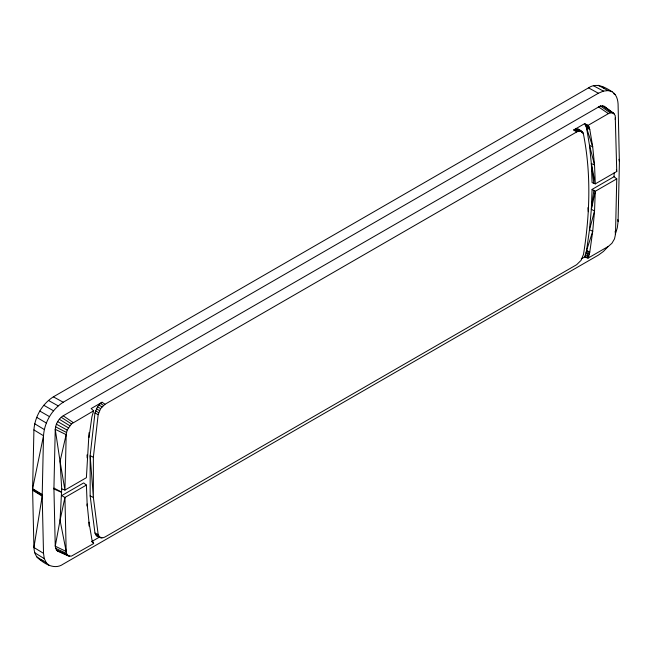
<?xml version="1.0" encoding="UTF-8"?>
<svg xmlns="http://www.w3.org/2000/svg" width="652" height="652" viewBox="0 0 652 652"><rect width="100%" height="100%" fill="white"/><g stroke="black" fill="none" stroke-linecap="round" stroke-linejoin="round"><path stroke-width="0.98" d="M90.155 495.927L90.155 455.666L94.964 413.009L97.49 406.767L100.432 403.409L102.071 402.251L105.029 404.256L576.661 131.965C579.115 130.131 583.132 131.093 583.507 134.426C591.299 173.937 589.873 214.72 583.507 254.321L581.071 260.344L576.661 264.696L105.021 536.995C101.557 539.155 95.95 536.979 94.964 533.034L90.155 495.927L93.366 497.468L98.175 534.526L99.503 537.069L100.612 537.737M576.661 131.965L573.703 129.96L584.624 123.652L586.572 127.882L589.498 145.347L591.34 163.619L592.081 182.625L595.284 183.88L616.751 171.492L615.227 115.583L613.369 113.081L603.939 106.203L600.41 105.934L63.203 415.789C58.639 418.714 55.616 423.922 55.249 429.326L60.057 461.363L61.712 488.829L64.931 490.084L86.398 477.688L89.031 432.692M608.088 246.578L603.402 251.476L598.381 255.128L63.203 564.11C55.29 569.685 46.341 564.876 39.788 559.587C35.64 557.004 34.165 552.122 33.92 547.484L32.6 489.725L33.92 429.921C34.817 416.709 42.193 403.995 53.358 396.84L588.536 87.857C596.384 82.348 605.211 87.262 612.13 91.761C616.336 94.385 617.835 99.332 618.08 104.027L619.392 162.845L618.08 221.607L617.297 227.825L615.268 234.345M49.462 565.594L46.325 562.823L44.295 558.65L43.513 553.328L42.193 495.569L43.513 435.748C44.417 422.366 51.899 409.48 63.203 402.227L598.381 93.244L603.402 91.101L608.088 90.595L612.13 91.761M68.313 555.871L66.455 553.377L66.178 551.462L64.931 497.46L61.712 495.61L83.692 482.92L86.398 485.072L87.148 503.988L88.982 522.179L91.899 539.571L93.635 543.572L71.451 556.107L68.313 555.871L57.653 551.152L56.382 550.035L55.249 546.197L60.057 520.214L61.712 488.829M102.071 402.251L91.15 408.559L93.635 410.833L71.451 423.906L67.18 430.067L60.057 461.363L64.931 490.084L66.178 434.648L55.249 429.326L53.929 488.381L55.249 546.197L66.178 551.462L60.057 520.214L64.931 497.46L86.398 485.072M581.266 258.925L584.624 256.986L588.055 258.119L608.43 246.35L611.918 243.277L614.502 238.885L615.504 234.304L616.751 178.876L614.062 176.716L614.127 172.87M584.624 256.986L586.572 250.498L589.498 229.659L591.34 209.268L592.081 189.406L614.062 176.716M87.042 506.009L87.148 503.988M93.366 457.239L90.155 455.666L93.366 497.468L93.366 457.239L98.175 414.631L100.612 408.608L105.029 404.256M588.055 258.119L589.783 252.12L592.701 231.362L594.534 211.052L591.34 209.268L593.858 190.441L592.081 189.406M88.982 437.59L91.899 416.832L93.635 410.833M585.577 124.133L588.055 125.38L588.797 126.537L586.124 126.268L589.375 127.882L586.572 127.882L592.701 146.773L589.498 145.347L594.534 164.964L591.34 163.619L595.284 183.88L594.534 164.964L592.701 146.773L589.783 129.381L588.797 126.537L585.472 124.85L585.577 124.133L584.624 123.652M615.203 119.446L615.504 117.49M591.34 209.268L595.284 191.264L616.751 178.876M587.102 257.801L588.797 256.106L586.124 252.642L589.375 254.101L586.572 250.498L592.701 231.362L589.498 229.659L594.534 211.052L595.284 191.264L593.858 190.441M588.055 125.38L608.43 113.619L610.231 112.845L613.369 113.081M91.989 541.404L99.552 537.044L96.341 535.667M575.341 129.226L573.703 129.96L578.234 131.256L575.341 129.226L578.283 129.186L582.179 131.883L578.283 129.186L581.071 131.215M92.25 542.635L92.886 542.415L93.635 543.572M585.472 124.85L586.531 124.614L588.797 126.537M97.49 536.36L98.884 536.58M57.653 551.152L59.283 551.625M40.587 559.815L42.983 560.508M99.65 536.922L101.948 537.949M60.163 552.008L69.764 556.286M56.382 550.035L67.18 554.876M95.485 534.534L98.672 535.977M55.567 548.348L66.455 553.377M586.572 127.882L589.783 129.381M94.964 533.034L98.175 534.526M61.638 492.399L53.937 488.959M61.638 492.121L53.937 488.087M586.572 250.498L589.783 252.12M94.964 413.009L98.175 414.631M55.567 426.815L66.455 432.415M95.485 410.907L98.672 412.602M598.112 85.241L608.088 90.595M613.589 93.627L615.268 94.532M593.483 85.738L603.402 91.101M56.382 424.183L67.18 430.067M588.536 87.857L598.381 93.244M53.358 396.84L63.203 402.227M48.411 400.434L58.191 405.87M96.341 408.788L99.503 410.556M43.782 405.275L53.505 410.776M39.788 411.037L49.462 416.62M57.653 421.599L68.313 427.769M36.691 417.345L46.325 423.009M97.49 406.767L100.612 408.608M34.695 423.784L44.295 429.529M33.92 429.921L43.513 435.748L32.608 488.674L42.201 494.501M32.6 489.204L42.193 495.039M32.6 489.725L42.193 495.569M32.608 490.247L42.201 496.091L33.92 547.484L43.513 553.328M59.283 419.236L69.764 425.674M34.695 552.733L44.295 558.65M36.691 556.857L46.325 562.823M98.884 404.941L101.948 406.848M61.182 417.256L71.451 423.906M100.432 403.409L103.448 405.373M598.381 106.806L608.43 113.619M63.203 415.789L73.252 422.602M600.41 105.934L610.231 112.845M576.89 128.966L579.734 131.003M602.301 105.73L611.918 112.666M614.502 114.076L603.939 106.203M602.098 86.39L604.583 88.574M91.598 541.16L92.886 542.415M619.033 159.3L619.392 161.264M616.393 169.528L616.751 171.492M617.803 219.594L618.08 221.607M591.34 163.619L593.858 183.326M615.154 231.354L615.504 234.304M587.933 207.654L588.316 211.713M87.026 454.9L87.148 457.908M88.982 522.179L89.039 526.05M588.797 256.106L586.148 257.491L585.472 254.81L588.797 256.106M583.01 132.975L579.432 129.878L583.01 132.975"/></g></svg>
